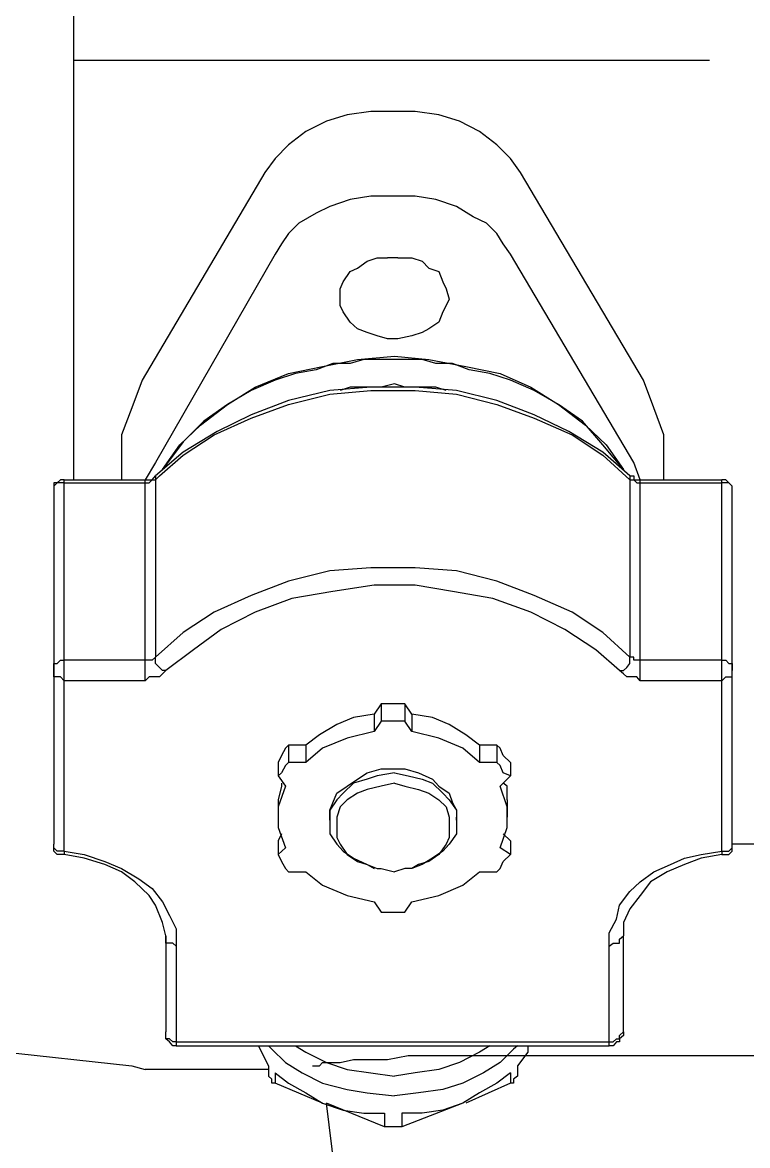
# Model space of a CAD drawing. Header units: inches. Extents: x -229 to 371, y -110 to 269.
# Drawn here: x 84.449 to 87.301, y 205.611 to 210.029 of the extents above; entities that cross this region are included whole.
import ezdxf

# ---------------------------------------------------------------- set-up
doc = ezdxf.new("R2010")
doc.units = ezdxf.units.IN
doc.header["$MEASUREMENT"] = 0
doc.linetypes.add('HIDDEN', pattern=[0.375, 0.25, -0.125])
doc.layers.get('0').update_dxf_attribs({"color": 10})

msp = doc.modelspace()

# ---------------------------------------------------------------- linework, layer by layer
at = {"color": 1, "linetype": 'HIDDEN', "ltscale": 10}
for p, q in [((84.65125, 208.23058), (84.65125, 211.70698)), ((84.65125, 209.88155), (89.9101, 209.88155)), ((85.72577, 209.66665), (85.64487, 209.64137)), ((85.81932, 209.67929), (85.72577, 209.66665)), ((85.91287, 209.67929), (85.81932, 209.67929)), ((85.99377, 209.67929), (85.91287, 209.67929)), ((86.08732, 209.66665), (85.99377, 209.67929)), ((86.16823, 209.64137), (86.08732, 209.66665)), ((85.64487, 209.64137), (85.56396, 209.60091)), ((86.2466, 209.60091), (86.16823, 209.64137)), ((85.56396, 209.60091), (85.4957, 209.54782)), ((86.31487, 209.54782), (86.2466, 209.60091)), ((85.4957, 209.54782), (85.44261, 209.49472)), ((86.36796, 209.49472), (86.31487, 209.54782)), ((85.44261, 209.49472), (85.40215, 209.4391)), ((86.40841, 209.4391), (86.36796, 209.49472)), ((85.40215, 209.4391), (84.91925, 208.62246)), ((86.89132, 208.62246), (86.40841, 209.4391)), ((85.65751, 209.3051), (85.60442, 209.27982)), ((85.73842, 209.33291), (85.65751, 209.3051)), ((85.81932, 209.34556), (85.73842, 209.33291)), ((85.91287, 209.34556), (85.81932, 209.34556)), ((85.99377, 209.34556), (85.91287, 209.34556)), ((86.07468, 209.33291), (85.99377, 209.34556)), ((86.15558, 209.3051), (86.07468, 209.33291)), ((86.22132, 209.26465), (86.15558, 209.3051)), ((85.60442, 209.27982), (85.53615, 209.23937)), ((86.27441, 209.23937), (86.22132, 209.26465)), ((85.53615, 209.23937), (85.4957, 209.19891)), ((86.31487, 209.19891), (86.27441, 209.23937)), ((85.4957, 209.19891), (85.46789, 209.15846)), ((86.34015, 209.15846), (86.31487, 209.19891)), ((85.46789, 209.15846), (85.44261, 209.11801)), ((86.36796, 209.11801), (86.34015, 209.15846)), ((85.44261, 209.11801), (84.97234, 208.29884)), ((85.76623, 209.06239), (85.80415, 209.0902)), ((85.80415, 209.0902), (85.8446, 209.10284)), ((85.8446, 209.10284), (85.88506, 209.10284)), ((85.92551, 209.10284), (85.88506, 209.10284)), ((85.92551, 209.10284), (85.98113, 209.10284)), ((85.98113, 209.10284), (86.02158, 209.0902)), ((86.02158, 209.0902), (86.04687, 209.06239)), ((86.85339, 208.29884), (86.36796, 209.11801)), ((85.7106, 209.00929), (85.73842, 209.04975)), ((85.73842, 209.04975), (85.76623, 209.06239)), ((86.04687, 209.06239), (86.08732, 209.04975)), ((86.08732, 209.04975), (86.10249, 209.00929)), ((85.69796, 208.98148), (85.7106, 209.00929)), ((86.10249, 209.00929), (86.11513, 208.98148)), ((85.69796, 208.94103), (85.69796, 208.98148)), ((86.11513, 208.98148), (86.12777, 208.94103)), ((85.69796, 208.91575), (85.69796, 208.94103)), ((85.7106, 208.89046), (85.69796, 208.91575)), ((86.11513, 208.91575), (86.10249, 208.89046)), ((86.12777, 208.94103), (86.11513, 208.91575)), ((85.73842, 208.85001), (85.7106, 208.89046)), ((86.10249, 208.89046), (86.08732, 208.85001)), ((85.76623, 208.82473), (85.73842, 208.85001)), ((85.80415, 208.80956), (85.76623, 208.82473)), ((86.04687, 208.82473), (86.02158, 208.80956)), ((86.08732, 208.85001), (86.04687, 208.82473)), ((85.8446, 208.79692), (85.80415, 208.80956)), ((85.88506, 208.78427), (85.8446, 208.79692)), ((85.92551, 208.78427), (85.88506, 208.78427)), ((85.98113, 208.79692), (85.92551, 208.78427)), ((86.02158, 208.80956), (85.98113, 208.79692)), ((85.67015, 208.6882), (85.60442, 208.66292)), ((85.6297, 208.67556), (85.76623, 208.70337)), ((85.73842, 208.6882), (85.67015, 208.6882)), ((85.79151, 208.70337), (85.73842, 208.6882)), ((85.76623, 208.70337), (85.91287, 208.71601)), ((85.85977, 208.70337), (85.79151, 208.70337)), ((85.91287, 208.70337), (85.85977, 208.70337)), ((85.91287, 208.71601), (86.04687, 208.70337)), ((85.96596, 208.70337), (85.91287, 208.70337)), ((86.02158, 208.70337), (85.96596, 208.70337)), ((86.07468, 208.6882), (86.02158, 208.70337)), ((86.04687, 208.70337), (86.19351, 208.67556)), ((86.14041, 208.6882), (86.07468, 208.6882)), ((86.20615, 208.66292), (86.14041, 208.6882)), ((85.36423, 208.59465), (85.4957, 208.64775)), ((85.52351, 208.64775), (85.44261, 208.62246)), ((85.4957, 208.64775), (85.6297, 208.67556)), ((85.60442, 208.66292), (85.52351, 208.64775)), ((86.19351, 208.67556), (86.32751, 208.64775)), ((86.28706, 208.64775), (86.20615, 208.66292)), ((86.36796, 208.62246), (86.28706, 208.64775)), ((86.32751, 208.64775), (86.44887, 208.59465)), ((84.91925, 208.62246), (84.8788, 208.51375)), ((85.44261, 208.62246), (85.34906, 208.58201)), ((85.91287, 208.60729), (85.85977, 208.59465)), ((85.95332, 208.59465), (85.91287, 208.60729)), ((86.46151, 208.58201), (86.36796, 208.62246)), ((86.93177, 208.51375), (86.89132, 208.62246)), ((85.25551, 208.52639), (85.36423, 208.59465)), ((85.34906, 208.58201), (85.25551, 208.52639)), ((85.65751, 208.58201), (85.4957, 208.54156)), ((85.4957, 208.52639), (85.65751, 208.56684)), ((85.81932, 208.59465), (85.65751, 208.58201)), ((85.65751, 208.56684), (85.81932, 208.58201)), ((85.73842, 208.59465), (85.69796, 208.58201)), ((85.80415, 208.59465), (85.73842, 208.59465)), ((85.85977, 208.59465), (85.80415, 208.59465)), ((85.99377, 208.59465), (85.81932, 208.59465)), ((85.81932, 208.58201), (85.99377, 208.58201)), ((86.00641, 208.59465), (85.95332, 208.59465)), ((86.15558, 208.58201), (85.99377, 208.59465)), ((85.99377, 208.58201), (86.15558, 208.56684)), ((86.07468, 208.59465), (86.00641, 208.59465)), ((86.11513, 208.58201), (86.07468, 208.59465)), ((86.31487, 208.54156), (86.15558, 208.58201)), ((86.15558, 208.56684), (86.31487, 208.52639)), ((86.44887, 208.59465), (86.55758, 208.52639)), ((86.55758, 208.52639), (86.46151, 208.58201)), ((84.8788, 208.51375), (84.83834, 208.40756)), ((85.14932, 208.44548), (85.25551, 208.52639)), ((85.25551, 208.52639), (85.16196, 208.46065)), ((85.4957, 208.54156), (85.34906, 208.48594)), ((85.34906, 208.47329), (85.4957, 208.52639)), ((86.46151, 208.48594), (86.31487, 208.54156)), ((86.31487, 208.52639), (86.46151, 208.47329)), ((86.55758, 208.52639), (86.66377, 208.44548)), ((86.65113, 208.46065), (86.55758, 208.52639)), ((86.97222, 208.40756), (86.93177, 208.51375)), ((85.20242, 208.40756), (85.34906, 208.47329)), ((85.34906, 208.48594), (85.21506, 208.4202)), ((86.59804, 208.4202), (86.46151, 208.48594)), ((86.46151, 208.47329), (86.61068, 208.40756)), ((85.06842, 208.36711), (85.14932, 208.44548)), ((85.16196, 208.46065), (85.08106, 208.37975)), ((86.73204, 208.36711), (86.65113, 208.46065)), ((86.66377, 208.44548), (86.74468, 208.36711)), ((84.83834, 208.40756), (84.83834, 208.2862)), ((85.08106, 208.37975), (85.00015, 208.27103)), ((85.21506, 208.4202), (85.08106, 208.33929)), ((85.08106, 208.32665), (85.20242, 208.40756)), ((86.73204, 208.33929), (86.59804, 208.4202)), ((86.61068, 208.40756), (86.73204, 208.32665)), ((86.97222, 208.2862), (86.97222, 208.40756)), ((85.08106, 208.33929), (84.97234, 208.24575)), ((85.00015, 208.27103), (85.06842, 208.36711)), ((86.81294, 208.27103), (86.73204, 208.36711)), ((86.83822, 208.24575), (86.73204, 208.33929)), ((86.74468, 208.36711), (86.81294, 208.27103)), ((84.97234, 208.29884), (84.93189, 208.23058)), ((84.98751, 208.24575), (85.08106, 208.32665)), ((86.73204, 208.32665), (86.83822, 208.23058)), ((86.87868, 208.23058), (86.85339, 208.29884)), ((84.83834, 208.2862), (84.83834, 208.23058)), ((84.9597, 208.23058), (84.97234, 208.24575)), ((84.97234, 208.23058), (84.98751, 208.24575)), ((84.97234, 208.24575), (84.97234, 208.24575)), ((84.97234, 208.24575), (84.97234, 208.24575)), ((84.97234, 208.24575), (84.97234, 208.24575)), ((84.97234, 208.24575), (84.97234, 208.23058)), ((85.00015, 208.27103), (85.00015, 208.27103)), ((86.81294, 208.27103), (86.81294, 208.27103)), ((86.83822, 208.24575), (86.85339, 208.24575)), ((86.83822, 208.24575), (86.83822, 208.24575)), ((86.83822, 208.24575), (86.83822, 208.24575)), ((86.83822, 208.24575), (86.83822, 208.23058)), ((86.85339, 208.24575), (86.85339, 208.23058)), ((86.97222, 208.23058), (86.97222, 208.2862)), ((84.58551, 208.21794), (84.57287, 208.21794)), ((84.57287, 208.21794), (84.57287, 208.2053)), ((84.58551, 208.21794), (84.57287, 208.2053)), ((84.57287, 208.2053), (84.57287, 208.17748)), ((84.57287, 208.2053), (84.57287, 208.19013)), ((84.59816, 208.23058), (84.58551, 208.21794)), ((84.59816, 208.21794), (84.58551, 208.21794)), ((84.61333, 208.23058), (84.59816, 208.23058)), ((84.61333, 208.21794), (84.59816, 208.21794)), ((84.61333, 206.76922), (84.61333, 208.23058)), ((84.61333, 208.23058), (84.93189, 208.23058)), ((84.61333, 208.21794), (84.93189, 208.21794)), ((84.93189, 207.43922), (84.93189, 208.23058)), ((84.93189, 208.23058), (84.94706, 208.23058)), ((84.93189, 208.21794), (84.94706, 208.21794)), ((84.94706, 208.23058), (84.9597, 208.23058)), ((84.94706, 208.21794), (84.9597, 208.23058)), ((84.94706, 208.21794), (84.94706, 208.21794)), ((84.9597, 208.23058), (84.9597, 208.23058)), ((84.9597, 208.23058), (84.97234, 208.23058)), ((84.97234, 208.23058), (84.97234, 207.53277)), ((86.83822, 208.23058), (86.83822, 207.53277)), ((86.83822, 208.23058), (86.85339, 208.23058)), ((86.85339, 208.23058), (86.86603, 208.23058)), ((86.85339, 208.23058), (86.85339, 208.23058)), ((86.85339, 208.23058), (86.86603, 208.21794)), ((86.86603, 208.23058), (86.87868, 208.23058)), ((86.86603, 208.21794), (86.87868, 208.21794)), ((86.87868, 207.43922), (86.87868, 208.23058)), ((86.87868, 208.23058), (87.19977, 208.23058)), ((86.87868, 208.21794), (87.19977, 208.21794)), ((86.87868, 208.21794), (86.87868, 208.21794)), ((87.19977, 206.76922), (87.19977, 208.23058)), ((87.21494, 208.23058), (87.19977, 208.23058)), ((87.19977, 208.23058), (87.19977, 208.23058)), ((87.21494, 208.21794), (87.19977, 208.21794)), ((87.22758, 208.21794), (87.21494, 208.23058)), ((87.22758, 208.21794), (87.21494, 208.21794)), ((87.24022, 208.2053), (87.22758, 208.21794)), ((87.24022, 208.2053), (87.22758, 208.21794)), ((87.24022, 208.19013), (87.24022, 208.2053)), ((87.24022, 208.19013), (87.24022, 208.2053)), ((84.57287, 208.19013), (84.57287, 208.17748)), ((84.57287, 208.17748), (84.57287, 206.79704)), ((87.24022, 208.17748), (87.24022, 208.19013)), ((87.24022, 208.17748), (87.24022, 208.19013)), ((87.24022, 206.79704), (87.24022, 208.17748)), ((85.65751, 207.87156), (85.4957, 207.83111)), ((85.81932, 207.8842), (85.65751, 207.87156)), ((85.99377, 207.8842), (85.81932, 207.8842)), ((86.15558, 207.87156), (85.99377, 207.8842)), ((86.31487, 207.83111), (86.15558, 207.87156)), ((85.4957, 207.83111), (85.34906, 207.77549)), ((85.83196, 207.81594), (85.67015, 207.79065)), ((85.99377, 207.81594), (85.83196, 207.81594)), ((86.14041, 207.79065), (85.99377, 207.81594)), ((86.46151, 207.77549), (86.31487, 207.83111)), ((85.34906, 207.77549), (85.20242, 207.70975)), ((85.50834, 207.76284), (85.36423, 207.70975)), ((85.67015, 207.79065), (85.50834, 207.76284)), ((86.2997, 207.76284), (86.14041, 207.79065)), ((86.44887, 207.70975), (86.2997, 207.76284)), ((86.61068, 207.70975), (86.46151, 207.77549)), ((85.20242, 207.70975), (85.08106, 207.62884)), ((85.36423, 207.70975), (85.23023, 207.64149)), ((86.58287, 207.64149), (86.44887, 207.70975)), ((86.73204, 207.62884), (86.61068, 207.70975)), ((85.08106, 207.62884), (84.97234, 207.53277)), ((85.23023, 207.64149), (85.12151, 207.56058)), ((86.70422, 207.56058), (86.58287, 207.64149)), ((86.83822, 207.53277), (86.73204, 207.62884)), ((85.12151, 207.56058), (85.0128, 207.47967)), ((86.79777, 207.47967), (86.70422, 207.56058)), ((84.57287, 207.49232), (84.57287, 207.50749)), ((84.57287, 207.50749), (84.58551, 207.50749)), ((84.58551, 207.50749), (84.59816, 207.52013)), ((84.59816, 207.52013), (84.61333, 207.52013)), ((84.93189, 207.52013), (84.61333, 207.52013)), ((84.94706, 207.52013), (84.93189, 207.52013)), ((84.9597, 207.52013), (84.94706, 207.52013)), ((84.94706, 207.52013), (84.94706, 207.52013)), ((84.97234, 207.53277), (84.9597, 207.52013)), ((84.9597, 207.52013), (84.9597, 207.52013)), ((84.97234, 207.52013), (84.97234, 207.53277)), ((84.97234, 207.50749), (84.97234, 207.52013)), ((84.98751, 207.49232), (84.97234, 207.50749)), ((86.82558, 207.49232), (86.83822, 207.50749)), ((86.83822, 207.52013), (86.83822, 207.53277)), ((86.85339, 207.53277), (86.83822, 207.53277)), ((86.83822, 207.50749), (86.83822, 207.52013)), ((86.85339, 207.52013), (86.85339, 207.53277)), ((86.86603, 207.52013), (86.85339, 207.52013)), ((86.87868, 207.52013), (86.86603, 207.52013)), ((87.19977, 207.52013), (86.87868, 207.52013)), ((86.87868, 207.52013), (86.87868, 207.52013)), ((87.19977, 207.52013), (87.21494, 207.52013)), ((87.21494, 207.52013), (87.22758, 207.50749)), ((87.22758, 207.50749), (87.24022, 207.50749)), ((87.24022, 207.50749), (87.24022, 207.49232)), ((84.57287, 207.47967), (84.57287, 207.49232)), ((84.57287, 207.46703), (84.57287, 207.47967)), ((84.57287, 207.45439), (84.57287, 207.46703)), ((84.58551, 207.45439), (84.57287, 207.45439)), ((84.59816, 207.45439), (84.58551, 207.45439)), ((84.61333, 207.43922), (84.59816, 207.45439)), ((84.94706, 207.45439), (84.93189, 207.43922)), ((84.97234, 207.45439), (84.94706, 207.45439)), ((84.98751, 207.45439), (84.97234, 207.45439)), ((85.00015, 207.47967), (84.98751, 207.49232)), ((85.00015, 207.46703), (84.98751, 207.45439)), ((85.0128, 207.47967), (85.00015, 207.46703)), ((85.0128, 207.47967), (85.00015, 207.47967)), ((86.79777, 207.47967), (86.81294, 207.47967)), ((86.81294, 207.46703), (86.79777, 207.47967)), ((86.81294, 207.47967), (86.82558, 207.49232)), ((86.82558, 207.45439), (86.81294, 207.46703)), ((86.85339, 207.45439), (86.82558, 207.45439)), ((86.86603, 207.45439), (86.85339, 207.45439)), ((86.87868, 207.43922), (86.86603, 207.45439)), ((87.19977, 207.43922), (87.21494, 207.45439)), ((87.21494, 207.45439), (87.22758, 207.45439)), ((87.22758, 207.45439), (87.24022, 207.45439)), ((87.24022, 207.49232), (87.24022, 207.47967)), ((87.24022, 207.46703), (87.24022, 207.47967)), ((87.24022, 207.45439), (87.24022, 207.46703)), ((84.93189, 207.43922), (84.61333, 207.43922)), ((87.19977, 207.43922), (86.87868, 207.43922)), ((85.85977, 207.3482), (85.83196, 207.30775)), ((85.85977, 207.3482), (85.85977, 207.27994)), ((85.88506, 207.3482), (85.85977, 207.3482)), ((85.92551, 207.3482), (85.88506, 207.3482)), ((85.95332, 207.3482), (85.92551, 207.3482)), ((85.98113, 207.30775), (85.95332, 207.3482)), ((85.95332, 207.3482), (85.95332, 207.27994)), ((85.75106, 207.29511), (85.68532, 207.2673)), ((85.83196, 207.30775), (85.75106, 207.29511)), ((85.83196, 207.30775), (85.83196, 207.23949)), ((85.85977, 207.27994), (85.83196, 207.23949)), ((85.88506, 207.27994), (85.85977, 207.27994)), ((85.92551, 207.27994), (85.88506, 207.27994)), ((85.95332, 207.27994), (85.92551, 207.27994)), ((85.98113, 207.23949), (85.95332, 207.27994)), ((85.98113, 207.30775), (85.98113, 207.23949)), ((86.06204, 207.29511), (85.98113, 207.30775)), ((86.12777, 207.2673), (86.06204, 207.29511)), ((85.68532, 207.2673), (85.61706, 207.22685)), ((85.83196, 207.23949), (85.72577, 207.2142)), ((86.08732, 207.2142), (85.98113, 207.23949)), ((86.19351, 207.22685), (86.12777, 207.2673)), ((85.4957, 207.18639), (85.48306, 207.17375)), ((85.56396, 207.18639), (85.4957, 207.18639)), ((85.4957, 207.18639), (85.4957, 207.11813)), ((85.61706, 207.22685), (85.56396, 207.18639)), ((85.56396, 207.18639), (85.56396, 207.11813)), ((85.72577, 207.2142), (85.6297, 207.17375)), ((86.18087, 207.17375), (86.08732, 207.2142)), ((86.2466, 207.18639), (86.19351, 207.22685)), ((86.31487, 207.18639), (86.2466, 207.18639)), ((86.2466, 207.18639), (86.2466, 207.11813)), ((86.31487, 207.18639), (86.31487, 207.11813)), ((86.32751, 207.17375), (86.31487, 207.18639)), ((85.46789, 207.14594), (85.45525, 207.11813)), ((85.48306, 207.17375), (85.46789, 207.14594)), ((85.6297, 207.17375), (85.56396, 207.11813)), ((86.2466, 207.11813), (86.18087, 207.17375)), ((86.34015, 207.14594), (86.32751, 207.17375)), ((86.36796, 207.11813), (86.34015, 207.14594)), ((85.45525, 207.11813), (85.45525, 207.06503)), ((85.48306, 207.10549), (85.46789, 207.07768)), ((85.4957, 207.11813), (85.48306, 207.10549)), ((85.56396, 207.11813), (85.4957, 207.11813)), ((86.31487, 207.11813), (86.2466, 207.11813)), ((86.32751, 207.10549), (86.31487, 207.11813)), ((86.34015, 207.07768), (86.32751, 207.10549)), ((86.36796, 207.11813), (86.36796, 207.06503)), ((85.46789, 207.07768), (85.45525, 207.06503)), ((85.45525, 207.06503), (85.48306, 207.02458)), ((85.72577, 207.02458), (85.76623, 207.05239)), ((85.80415, 207.05239), (85.75106, 207.03722)), ((85.76623, 207.05239), (85.80415, 207.07768)), ((85.80415, 207.07768), (85.85977, 207.09285)), ((85.8446, 207.06503), (85.80415, 207.05239)), ((85.91287, 207.07768), (85.8446, 207.06503)), ((85.85977, 207.09285), (85.91287, 207.09285)), ((85.91287, 207.09285), (85.95332, 207.09285)), ((85.91287, 207.07768), (85.96596, 207.06503)), ((85.95332, 207.09285), (86.00641, 207.07768)), ((85.96596, 207.06503), (86.02158, 207.05239)), ((86.00641, 207.07768), (86.06204, 207.05239)), ((86.02158, 207.05239), (86.06204, 207.03722)), ((86.06204, 207.05239), (86.08732, 207.02458)), ((86.32751, 207.02458), (86.36796, 207.06503)), ((86.36796, 207.06503), (86.34015, 207.07768)), ((85.46789, 207.02458), (85.45525, 206.97149)), ((85.48306, 207.02458), (85.45525, 206.94368)), ((85.46789, 207.03722), (85.46789, 207.02458)), ((85.68532, 206.99677), (85.72577, 207.02458)), ((85.75106, 207.03722), (85.7106, 206.99677)), ((85.80415, 207.01194), (85.76623, 206.99677)), ((85.85977, 207.02458), (85.80415, 207.01194)), ((85.91287, 207.03722), (85.85977, 207.02458)), ((85.91287, 207.03722), (85.95332, 207.02458)), ((85.95332, 207.02458), (86.00641, 207.01194)), ((86.00641, 207.01194), (86.04687, 206.99677)), ((86.06204, 207.03722), (86.10249, 206.99677)), ((86.08732, 207.02458), (86.12777, 206.99677)), ((86.35532, 206.94368), (86.32751, 207.02458)), ((86.35532, 207.02458), (86.34015, 207.03722)), ((86.35532, 206.97149), (86.35532, 207.02458)), ((85.45525, 206.97149), (85.45525, 206.90322)), ((85.68532, 206.97149), (85.65751, 206.93104)), ((85.67015, 206.95885), (85.68532, 206.99677)), ((85.7106, 206.99677), (85.68532, 206.97149)), ((85.72577, 206.97149), (85.69796, 206.94368)), ((85.76623, 206.99677), (85.72577, 206.97149)), ((86.04687, 206.99677), (86.08732, 206.97149)), ((86.08732, 206.97149), (86.11513, 206.94368)), ((86.10249, 206.99677), (86.12777, 206.97149)), ((86.12777, 206.99677), (86.14041, 206.95885)), ((86.12777, 206.97149), (86.15558, 206.93104)), ((86.35532, 206.97149), (86.35532, 206.90322)), ((85.45525, 206.94368), (85.45525, 206.90322)), ((85.65751, 206.93104), (85.67015, 206.95885)), ((85.65751, 206.90322), (85.65751, 206.93104)), ((85.65751, 206.93104), (85.65751, 206.89058)), ((85.69796, 206.94368), (85.68532, 206.90322)), ((86.11513, 206.94368), (86.12777, 206.90322)), ((86.14041, 206.95885), (86.15558, 206.93104)), ((86.15558, 206.93104), (86.15558, 206.89058)), ((86.15558, 206.93104), (86.15558, 206.90322)), ((86.35532, 206.90322), (86.35532, 206.94368)), ((85.45525, 206.90322), (85.45525, 206.86277)), ((85.65751, 206.89058), (85.65751, 206.90322)), ((85.65751, 206.89058), (85.65751, 206.83749)), ((85.68532, 206.90322), (85.68532, 206.86277)), ((86.12777, 206.90322), (86.12777, 206.86277)), ((86.15558, 206.89058), (86.15558, 206.90322)), ((86.15558, 206.89058), (86.15558, 206.83749)), ((86.35532, 206.86277), (86.35532, 206.90322)), ((85.45525, 206.86277), (85.48306, 206.78187)), ((85.46789, 206.83749), (85.45525, 206.80968)), ((85.65751, 206.83749), (85.68532, 206.79704)), ((85.68532, 206.86277), (85.68532, 206.82232)), ((86.12777, 206.86277), (86.12777, 206.82232)), ((86.15558, 206.83749), (86.12777, 206.79704)), ((86.32751, 206.78187), (86.35532, 206.86277)), ((86.36796, 206.80968), (86.34015, 206.83749)), ((84.57287, 206.78187), (84.57287, 206.79704)), ((84.57287, 206.78187), (84.57287, 206.79704)), ((85.45525, 206.80968), (85.45525, 206.75658)), ((85.68532, 206.82232), (85.69796, 206.79704)), ((85.68532, 206.79704), (85.7106, 206.76922)), ((85.69796, 206.79704), (85.72577, 206.75658)), ((86.11513, 206.79704), (86.08732, 206.75658)), ((86.12777, 206.79704), (86.10249, 206.76922)), ((86.12777, 206.82232), (86.11513, 206.79704)), ((86.36796, 206.80968), (86.36796, 206.75658)), ((87.36158, 206.79704), (87.24022, 206.79704)), ((87.24022, 206.78187), (87.24022, 206.79704)), ((87.24022, 206.78187), (87.24022, 206.79704)), ((84.57287, 206.76922), (84.57287, 206.78187)), ((84.58551, 206.76922), (84.57287, 206.78187)), ((84.57287, 206.78187), (84.57287, 206.78187)), ((84.58551, 206.75658), (84.57287, 206.76922)), ((84.59816, 206.76922), (84.58551, 206.76922)), ((84.59816, 206.75658), (84.58551, 206.75658)), ((84.61333, 206.76922), (84.59816, 206.76922)), ((84.61333, 206.75658), (84.59816, 206.75658)), ((84.61333, 206.76922), (84.61333, 206.75658)), ((84.61333, 206.76922), (84.6917, 206.75658)), ((84.6917, 206.74141), (84.61333, 206.75658)), ((84.61333, 206.75658), (84.61333, 206.75658)), ((84.61333, 206.75658), (84.61333, 206.75658)), ((84.6917, 206.75658), (84.77261, 206.72877)), ((85.48306, 206.78187), (85.45525, 206.75658)), ((85.45525, 206.75658), (85.46789, 206.72877)), ((85.7106, 206.76922), (85.75106, 206.74141)), ((85.72577, 206.75658), (85.76623, 206.72877)), ((86.08732, 206.75658), (86.04687, 206.72877)), ((86.10249, 206.76922), (86.06204, 206.74141)), ((86.36796, 206.75658), (86.32751, 206.78187)), ((86.34015, 206.72877), (86.36796, 206.75658)), ((87.05313, 206.74141), (87.11886, 206.75658)), ((87.11886, 206.75658), (87.19977, 206.76922)), ((87.19977, 206.75658), (87.11886, 206.74141)), ((87.19977, 206.76922), (87.19977, 206.75658)), ((87.19977, 206.76922), (87.21494, 206.76922)), ((87.19977, 206.75658), (87.21494, 206.75658)), ((87.19977, 206.75658), (87.19977, 206.75658)), ((87.19977, 206.75658), (87.19977, 206.75658)), ((87.21494, 206.76922), (87.22758, 206.76922)), ((87.21494, 206.75658), (87.22758, 206.75658)), ((87.22758, 206.76922), (87.24022, 206.78187)), ((87.22758, 206.75658), (87.24022, 206.76922)), ((87.24022, 206.76922), (87.24022, 206.78187)), ((87.24022, 206.78187), (87.24022, 206.78187)), ((84.77261, 206.71613), (84.6917, 206.74141)), ((84.77261, 206.72877), (84.83834, 206.70096)), ((84.83834, 206.68832), (84.77261, 206.71613)), ((84.83834, 206.70096), (84.90661, 206.66051)), ((85.46789, 206.72877), (85.48306, 206.70096)), ((85.48306, 206.70096), (85.4957, 206.68832)), ((85.75106, 206.74141), (85.80415, 206.71613)), ((85.76623, 206.72877), (85.80415, 206.71613)), ((85.80415, 206.71613), (85.83196, 206.70096)), ((85.80415, 206.71613), (85.8446, 206.70096)), ((85.8446, 206.70096), (85.85977, 206.70096)), ((85.85977, 206.70096), (85.91287, 206.68832)), ((85.95332, 206.70096), (85.91287, 206.68832)), ((85.98113, 206.70096), (85.95332, 206.70096)), ((86.00641, 206.71613), (85.98113, 206.70096)), ((86.02158, 206.71613), (85.98113, 206.70096)), ((86.04687, 206.72877), (86.00641, 206.71613)), ((86.06204, 206.74141), (86.02158, 206.71613)), ((86.31487, 206.68832), (86.32751, 206.70096)), ((86.32751, 206.70096), (86.34015, 206.72877)), ((86.93177, 206.68832), (86.99751, 206.71613)), ((87.05313, 206.71613), (86.98486, 206.68832)), ((86.99751, 206.71613), (87.05313, 206.74141)), ((87.11886, 206.74141), (87.05313, 206.71613)), ((84.89144, 206.64787), (84.83834, 206.68832)), ((84.90661, 206.66051), (84.9597, 206.62258)), ((85.4957, 206.68832), (85.56396, 206.68832)), ((85.56396, 206.68832), (85.6297, 206.63522)), ((86.18087, 206.63522), (86.2466, 206.68832)), ((86.2466, 206.68832), (86.31487, 206.68832)), ((86.87868, 206.64787), (86.93177, 206.68832)), ((86.98486, 206.68832), (86.91913, 206.64787)), ((84.94706, 206.59477), (84.89144, 206.64787)), ((84.9597, 206.62258), (85.00015, 206.56949)), ((85.6297, 206.63522), (85.72577, 206.59477)), ((86.08732, 206.59477), (86.18087, 206.63522)), ((86.79777, 206.55685), (86.83822, 206.60994)), ((86.83822, 206.60994), (86.87868, 206.64787)), ((86.91913, 206.64787), (86.87868, 206.59477)), ((84.97234, 206.55685), (84.94706, 206.59477)), ((85.00015, 206.56949), (85.02797, 206.51639)), ((85.72577, 206.59477), (85.83196, 206.56949)), ((85.83196, 206.56949), (85.85977, 206.52904)), ((85.95332, 206.52904), (85.98113, 206.56949)), ((85.98113, 206.56949), (86.08732, 206.59477)), ((86.87868, 206.59477), (86.83822, 206.54168)), ((85.00015, 206.48858), (84.97234, 206.55685)), ((85.85977, 206.52904), (85.88506, 206.52904)), ((85.88506, 206.52904), (85.92551, 206.52904)), ((85.92551, 206.52904), (85.95332, 206.52904)), ((86.78513, 206.50123), (86.79777, 206.55685)), ((86.83822, 206.54168), (86.81294, 206.48858)), ((85.0128, 206.43549), (85.00015, 206.48858)), ((85.02797, 206.51639), (85.05325, 206.4633)), ((86.75732, 206.44813), (86.78513, 206.50123)), ((86.81294, 206.48858), (86.81294, 206.43549)), ((85.0128, 206.43549), (85.0128, 206.05877)), ((85.0128, 206.42285), (85.0128, 206.43549)), ((85.05325, 206.4633), (85.05325, 206.39504)), ((86.75732, 206.39504), (86.75732, 206.44813)), ((86.79777, 206.42285), (86.81294, 206.43549)), ((86.81294, 206.05877), (86.81294, 206.43549)), ((85.0128, 206.40768), (85.0128, 206.42285)), ((85.02797, 206.40768), (85.0128, 206.40768)), ((85.04061, 206.40768), (85.02797, 206.40768)), ((85.05325, 206.39504), (85.04061, 206.40768)), ((85.05325, 206.39504), (85.05325, 206.00315)), ((86.75732, 206.39504), (86.77249, 206.40768)), ((86.75732, 206.00315), (86.75732, 206.39504)), ((86.77249, 206.40768), (86.78513, 206.40768)), ((86.78513, 206.40768), (86.79777, 206.40768)), ((86.79777, 206.40768), (86.79777, 206.42285)), ((85.0128, 206.0436), (85.0128, 206.05877)), ((85.0128, 206.0436), (85.0128, 206.05877)), ((85.0128, 206.03096), (85.0128, 206.0436)), ((85.0128, 206.03096), (85.0128, 206.0436)), ((86.79777, 206.0436), (86.81294, 206.05877)), ((86.81294, 206.0436), (86.79777, 206.03096)), ((86.79777, 206.03096), (86.79777, 206.0436)), ((86.81294, 206.05877), (86.81294, 206.0436)), ((85.02797, 206.01832), (85.0128, 206.03096)), ((85.02797, 206.03096), (85.0128, 206.03096)), ((85.04061, 206.01832), (85.02797, 206.03096)), ((85.04061, 206.00315), (85.02797, 206.01832)), ((85.05325, 206.01832), (85.04061, 206.01832)), ((85.05325, 206.00315), (85.04061, 206.00315)), ((85.05325, 206.01832), (86.75732, 206.01832)), ((85.05325, 206.00315), (86.75732, 206.00315)), ((85.37687, 206.00315), (85.38951, 205.97787)), ((85.41732, 206.00315), (85.42996, 205.99051)), ((85.52351, 206.00315), (85.56396, 205.97787)), ((86.28706, 206.00315), (86.2466, 205.97787)), ((86.39577, 206.00315), (86.3806, 205.99051)), ((86.43622, 206.00315), (86.43622, 205.97787)), ((86.75732, 206.01832), (86.77249, 206.01832)), ((86.77249, 206.00315), (86.75732, 206.00315)), ((86.77249, 206.01832), (86.78513, 206.03096)), ((86.78513, 206.01832), (86.77249, 206.00315)), ((86.78513, 206.03096), (86.79777, 206.03096)), ((86.79777, 206.01832), (86.78513, 206.01832)), ((86.79777, 206.03096), (86.79777, 206.01832)), ((84.27706, 205.99051), (84.8788, 205.92477)), ((85.38951, 205.97787), (85.41732, 205.92477)), ((85.42996, 205.99051), (85.48306, 205.93742)), ((85.56396, 205.97787), (85.64487, 205.93742)), ((85.69796, 205.93742), (85.75106, 205.95006)), ((85.75106, 205.95006), (85.80415, 205.95006)), ((85.80415, 205.95006), (85.88506, 205.95006)), ((85.88506, 205.95006), (85.96596, 205.96523)), ((85.96596, 205.96523), (86.07468, 205.96523)), ((86.07468, 205.96523), (89.75082, 205.96523)), ((86.2466, 205.97787), (86.16823, 205.93742)), ((86.3806, 205.99051), (86.32751, 205.93742)), ((86.43622, 205.97787), (86.39577, 205.92477)), ((84.8788, 205.92477), (84.93189, 205.9096)), ((85.41732, 205.9096), (84.93189, 205.9096)), ((84.93189, 205.9096), (84.93189, 205.9096)), ((85.41732, 205.92477), (85.41732, 205.88432)), ((85.48306, 205.93742), (85.54879, 205.89696)), ((85.58925, 205.92477), (85.58925, 205.92477)), ((85.58925, 205.92477), (85.58925, 205.92477)), ((85.58925, 205.92477), (85.60442, 205.92477)), ((85.60442, 205.92477), (85.61706, 205.92477)), ((85.61706, 205.92477), (85.6297, 205.93742)), ((85.6297, 205.93742), (85.65751, 205.93742)), ((85.64487, 205.93742), (85.72577, 205.9096)), ((85.65751, 205.93742), (85.69796, 205.93742)), ((85.72577, 205.9096), (85.81932, 205.89696)), ((86.08732, 205.9096), (85.99377, 205.89696)), ((86.16823, 205.93742), (86.08732, 205.9096)), ((86.32751, 205.93742), (86.26177, 205.89696)), ((86.39577, 205.92477), (86.39577, 205.88432)), ((85.42996, 205.87168), (85.41732, 205.88432)), ((85.42996, 205.85651), (85.42996, 205.87168)), ((85.44261, 205.89696), (85.44261, 205.85651)), ((85.44261, 205.89696), (85.4957, 205.85651)), ((85.54879, 205.89696), (85.6297, 205.85651)), ((85.81932, 205.89696), (85.91287, 205.88432)), ((85.99377, 205.89696), (85.91287, 205.88432)), ((86.26177, 205.89696), (86.18087, 205.85651)), ((86.36796, 205.89696), (86.31487, 205.85651)), ((86.36796, 205.89696), (86.36796, 205.85651)), ((86.39577, 205.88432), (86.3806, 205.87168)), ((86.3806, 205.87168), (86.3806, 205.85651)), ((85.44261, 205.85651), (85.42996, 205.85651)), ((85.6297, 205.77813), (85.44261, 205.85651)), ((85.4957, 205.85651), (85.56396, 205.81859)), ((85.56396, 205.81859), (85.6297, 205.77813)), ((85.6297, 205.85651), (85.72577, 205.83123)), ((85.72577, 205.83123), (85.80415, 205.81859)), ((85.80415, 205.81859), (85.91287, 205.80594)), ((86.00641, 205.81859), (85.91287, 205.80594)), ((86.10249, 205.83123), (86.00641, 205.81859)), ((86.18087, 205.85651), (86.10249, 205.83123)), ((86.2466, 205.81859), (86.18087, 205.77813)), ((86.36796, 205.85651), (86.19351, 205.77813)), ((86.31487, 205.85651), (86.2466, 205.81859)), ((86.3806, 205.85651), (86.36796, 205.85651)), ((85.6297, 205.77813), (85.7106, 205.75032)), ((85.87242, 205.68459), (85.64487, 205.77813)), ((85.7106, 205.23961), (85.64487, 205.77813)), ((86.18087, 205.77813), (85.94068, 205.68459)), ((86.18087, 205.77813), (86.10249, 205.75032)), ((85.7106, 205.75032), (85.79151, 205.73768)), ((85.79151, 205.73768), (85.87242, 205.73768)), ((85.87242, 205.73768), (85.87242, 205.68459)), ((85.94068, 205.73768), (85.94068, 205.68459)), ((86.02158, 205.73768), (85.94068, 205.73768)), ((86.10249, 205.75032), (86.02158, 205.73768)), ((85.90023, 205.68459), (85.87242, 205.68459)), ((85.91287, 205.68459), (85.90023, 205.68459)), ((85.94068, 205.68459), (85.91287, 205.68459))]:
    msp.add_line(p, q, dxfattribs=at)

doc.saveas('drawing.dxf')
